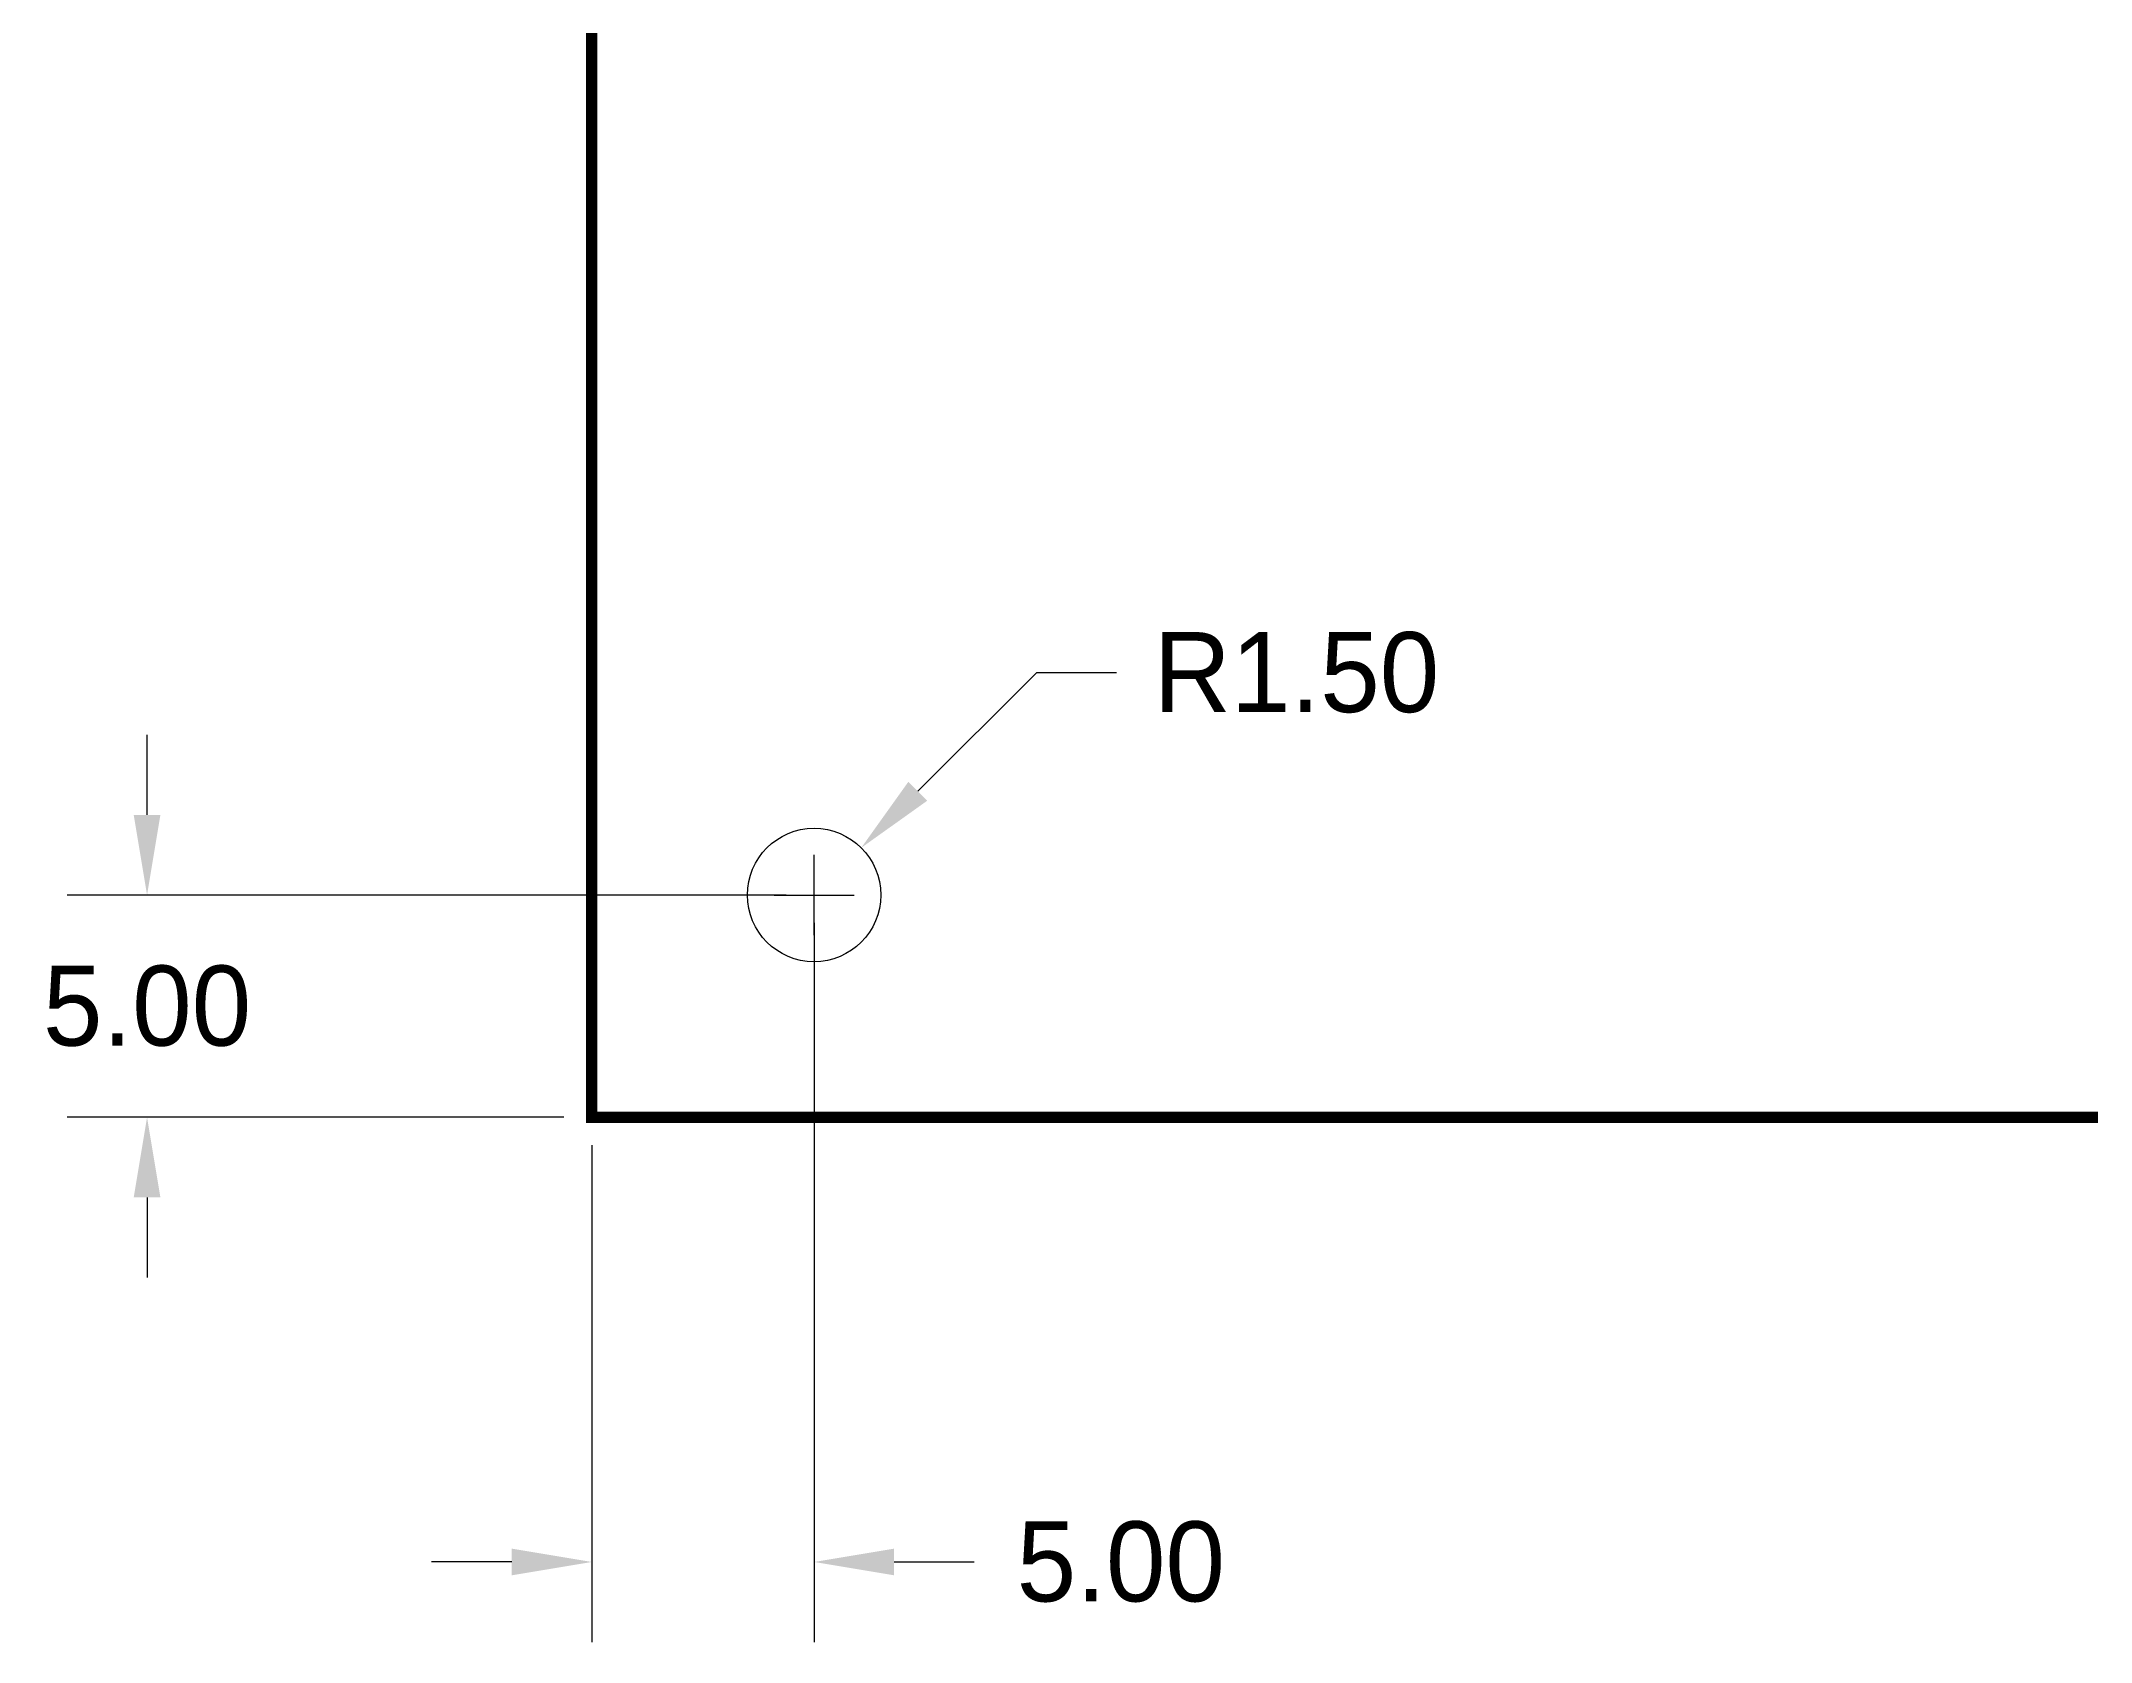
# Model space of a CAD drawing. Extents: x -8 to 251, y -10 to 232.
# Drawn here: x -7.39 to 38.72, y -6.8 to 29.21 of the extents above; entities that cross this region are included whole.
import ezdxf

# ---------------------------------------------------------------- set-up
doc = ezdxf.new("R2010")
doc.units = 0
doc.header["$MEASUREMENT"] = 0
doc.layers.get('0').update_dxf_attribs({"linetype": 'CONTINUOUS'})
doc.layers.get('Defpoints').update_dxf_attribs({"linetype": 'CONTINUOUS'})
doc.layers.add('BOARDOUTLINE', color=7, linetype='CONTINUOUS')
doc.dimstyles.new('Annotative', dxfattribs={"dimtxt": 0.18, "dimasz": 0.18, "dimexe": 0.18, "dimexo": 0.0625, "dimgap": 0.09, "dimtad": 0, "dimtih": 1, "dimtoh": 1, "dimzin": 0, "dimdsep": 46, "dimtxsty": 'Standard', "dimcen": 0.09, "dimadec": 0, "dimazin": 0, "dimtfac": 1, "dimtofl": 0, "dimtmove": 0, "dimatfit": 3, "dimfxl": 1, "dimtolj": 1, "dimtzin": 0, "dimarcsym": 0})

# ---------------------------------------------------------------- blocks, each defined once
blk = doc.blocks.new('ROUND_160')
blk.add_circle((0, 0), 1.5)
blk = doc.blocks.new('*D12')
at = {"color": 0, "linetype": 'Continuous', "lineweight": -2}
for p, q in [((-5, 11.8), (-5, 13.6)), ((9.375, 10), (-6.8, 10)), ((4.375, 5), (-6.8, 5)), ((-5, 3.2), (-5, 1.4))]:
    blk.add_line(p, q, dxfattribs=at)
at = {"color": 0, "linetype": 'Continuous'}
for points in [[(-5.3, 11.8), (-4.7, 11.8), (-5, 10)], [(-5.3, 3.2), (-4.7, 3.2), (-5, 5)]]:
    blk.add_solid(points, dxfattribs=at)
at = {"layer": 'Defpoints', "color": 0, "linetype": 'Continuous'}
for p in [(10, 10), (-5, 5), (5, 5)]:
    blk.add_point(p, dxfattribs=at)
at = {"color": 0, "linetype": 'Continuous', "insert": (-5, 7.5), "char_height": 1.8, "attachment_point": 5}
blk.add_mtext('\\A1;5.00', dxfattribs=at)
blk = doc.blocks.new('*D13')
at = {"color": 0, "linetype": 'Continuous', "lineweight": -2}
for p, q in [((10, 9.375), (10, -6.8)), ((5, 4.375), (5, -6.8)), ((3.2, -5), (1.4, -5)), ((11.8, -5), (13.6, -5))]:
    blk.add_line(p, q, dxfattribs=at)
at = {"color": 0, "linetype": 'Continuous'}
for points in [[(3.2, -4.7), (3.2, -5.3), (5, -5)], [(11.8, -4.7), (11.8, -5.3), (10, -5)]]:
    blk.add_solid(points, dxfattribs=at)
at = {"layer": 'Defpoints', "color": 0, "linetype": 'Continuous'}
for p in [(10, 10), (5, 5), (10, -5)]:
    blk.add_point(p, dxfattribs=at)
at = {"color": 0, "linetype": 'Continuous', "insert": (16.9, -5), "char_height": 1.8, "attachment_point": 5}
blk.add_mtext('\\A1;5.00', dxfattribs=at)
blk = doc.blocks.new('*D23')
at = {"color": 0, "linetype": 'Continuous', "lineweight": -2}
for p, q in [((15, 15), (12.333, 12.333)), ((16.8, 15), (15, 15)), ((10, 9.1), (10, 10.9)), ((9.1, 10), (10.9, 10))]:
    blk.add_line(p, q, dxfattribs=at)
at = {"color": 0, "linetype": 'Continuous'}
blk.add_solid([(12.121, 12.546), (12.546, 12.121), (11.061, 11.061)], dxfattribs=at)
at = {"layer": 'Defpoints', "color": 0, "linetype": 'Continuous'}
for p in [(11.061, 11.061), (10, 10)]:
    blk.add_point(p, dxfattribs=at)
at = {"color": 0, "linetype": 'Continuous', "insert": (20.85, 15), "char_height": 1.8, "attachment_point": 5}
blk.add_mtext('\\A1;R1.50', dxfattribs=at)
blk = doc.blocks.new('*D53')
at = {"color": 0, "linetype": 'Continuous', "lineweight": -2}
for p, q in [((5, 5.625), (5, 69.2)), ((68.594, 69.238), (68.594, 65.6)), ((6.8, 67.4), (32.297, 67.4)), ((66.794, 67.4), (41.297, 67.4))]:
    blk.add_line(p, q, dxfattribs=at)
at = {"color": 0, "linetype": 'Continuous'}
for points in [[(6.8, 67.7), (6.8, 67.1), (5, 67.4)], [(66.794, 67.7), (66.794, 67.1), (68.594, 67.4)]]:
    blk.add_solid(points, dxfattribs=at)
at = {"layer": 'Defpoints', "color": 0, "linetype": 'Continuous'}
for p in [(68.594, 69.863), (5, 67.4), (5, 5)]:
    blk.add_point(p, dxfattribs=at)
at = {"color": 0, "linetype": 'Continuous', "insert": (36.797, 67.4), "char_height": 1.8, "attachment_point": 5}
blk.add_mtext('\\A1;63.59', dxfattribs=at)

msp = doc.modelspace()

# ---------------------------------------------------------------- linework, layer by layer
at = {"layer": 'BOARDOUTLINE', "const_width": 0.254}
msp.add_lwpolyline([(5, 5), (181.53, 5), (181.53, 145.5), (67.5, 145.5), (23.5, 145.5), (5, 145.5), (5, 5)], dxfattribs=at)

# ---------------------------------------------------------------- block references
at = {"layer": 'BOARDOUTLINE'}
msp.add_blockref('ROUND_160', (10, 10), dxfattribs=at)

# ---------------------------------------------------------------- dimensions: what is measured, and where the dimension line sits
at = {"color": 1, "linetype": 'Continuous'}
for base, p1, p2, picture, middle in [((5, 67.4), (68.594, 69.863), (5, 5), '*D53', (36.797, 67.4)), ((10, -5), (5, 5), (10, 10), '*D13', (16.9, -5))]:
    dim = msp.add_linear_dim(base=base, p1=p1, p2=p2, dimstyle='Annotative', dxfattribs=at)
    dim.commit()
    dim.dimension.update_dxf_attribs({"geometry": picture, "text_midpoint": middle})
at = {"color": 4, "linetype": 'Continuous'}
dim = msp.add_radius_dim(center=(10, 10), mpoint=(11.061, 11.061), dimstyle='Annotative', dxfattribs=at)
dim.commit()
dim.dimension.update_dxf_attribs({"geometry": '*D23', "text_midpoint": (20.85, 15), "dimtype": 164})
at = {"color": 1, "linetype": 'Continuous'}
dim = msp.add_linear_dim(base=(-5, 5), p1=(10, 10), p2=(5, 5), angle=90, dimstyle='Annotative', dxfattribs=at)
dim.commit()
dim.dimension.update_dxf_attribs({"geometry": '*D12', "text_midpoint": (-5, 7.5)})

doc.saveas('drawing.dxf')
